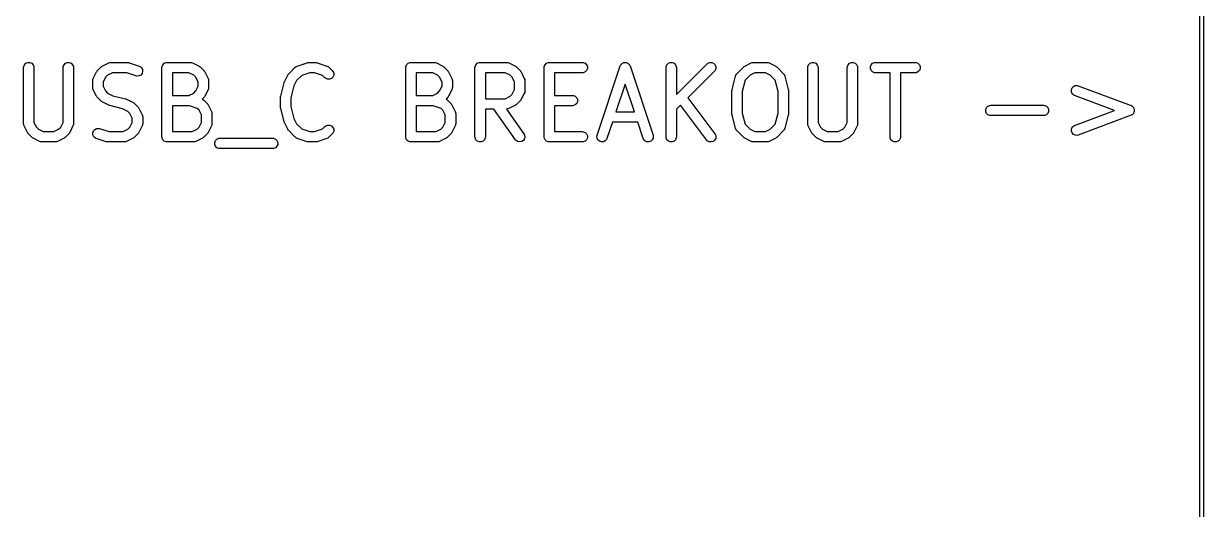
# Model space of a CAD drawing. Header units: millimetres. Extents: x 67 to 156, y -133 to -24.
# Drawn here: x 138.97 to 156.03, y -58.84 to -51.82 of the extents above; entities that cross this region are included whole.
import ezdxf

# ---------------------------------------------------------------- set-up
doc = ezdxf.new("R2010")
doc.units = ezdxf.units.MM
doc.layers.add('Edge.Cuts', color=254, linetype='CONTINUOUS', true_color=0xd0d2cd)
doc.layers.add('F.Fab', color=9, linetype='CONTINUOUS', true_color=0xafafaf)

msp = doc.modelspace()

# ---------------------------------------------------------------- linework, layer by layer
at = {"layer": 'Edge.Cuts', "linetype": 'CONTINUOUS'}
for p, q in [((155.975, -62.426911), (155.975, -29)), ((156.025, -29), (156.025, -62.426911))]:
    msp.add_line(p, q, dxfattribs=at)
at = {"layer": 'F.Fab', "linetype": 'CONTINUOUS'}
for p, q in [((138.972619, -52.454819), (138.97406, -52.440187)), ((138.972619, -53.264342), (138.972619, -52.454819)), ((138.97406, -52.440187), (138.985259, -52.413151)), ((138.985259, -52.413151), (139.005951, -52.392459)), ((139.005951, -52.392459), (139.032987, -52.38126)), ((139.032987, -52.38126), (139.062251, -52.38126)), ((139.062251, -52.38126), (139.089287, -52.392459)), ((139.089287, -52.392459), (139.109979, -52.413151)), ((139.109979, -52.413151), (139.121178, -52.440187)), ((139.121178, -52.440187), (139.122619, -52.454819)), ((139.122619, -52.454819), (139.122619, -53.246637)), ((139.544047, -52.454819), (139.545488, -52.440187)), ((139.544047, -53.246637), (139.544047, -52.454819)), ((139.545488, -52.440187), (139.556687, -52.413151)), ((139.556687, -52.413151), (139.577379, -52.392459)), ((139.577379, -52.392459), (139.604415, -52.38126)), ((139.604415, -52.38126), (139.633679, -52.38126)), ((139.633679, -52.38126), (139.660715, -52.392459)), ((139.660715, -52.392459), (139.681407, -52.413151)), ((139.681407, -52.413151), (139.692606, -52.440187)), ((139.692606, -52.440187), (139.694047, -52.454819)), ((139.694047, -52.454819), (139.694047, -53.264342)), ((139.980537, -52.611754), (140.028156, -52.516516)), ((140.028156, -52.516516), (140.03212, -52.510216)), ((140.03212, -52.510216), (140.032878, -52.508389)), ((140.032878, -52.508389), (140.034566, -52.506332)), ((140.034566, -52.506332), (140.035988, -52.504073)), ((140.035988, -52.504073), (140.037486, -52.502773)), ((140.037486, -52.502773), (140.042205, -52.497024)), ((140.042205, -52.497024), (140.089824, -52.449405)), ((140.089824, -52.449405), (140.095573, -52.444686)), ((140.095573, -52.444686), (140.096873, -52.443188)), ((140.096873, -52.443188), (140.099132, -52.441766)), ((140.099132, -52.441766), (140.101189, -52.440078)), ((140.101189, -52.440078), (140.103016, -52.43932)), ((140.103016, -52.43932), (140.109316, -52.435356)), ((140.109316, -52.435356), (140.204554, -52.387737)), ((140.204554, -52.387737), (140.218285, -52.382482)), ((140.218285, -52.382482), (140.220974, -52.38229)), ((140.220974, -52.38229), (140.223463, -52.38126)), ((140.223463, -52.38126), (140.238095, -52.379819)), ((140.238095, -52.379819), (140.47619, -52.379819)), ((140.47619, -52.379819), (140.483595, -52.380548)), ((140.483595, -52.380548), (140.48557, -52.380408)), ((140.48557, -52.380408), (140.488167, -52.380998)), ((140.488167, -52.380998), (140.490822, -52.38126)), ((140.490822, -52.38126), (140.492653, -52.382018)), ((140.492653, -52.382018), (140.499907, -52.383668)), ((140.499907, -52.383668), (140.642764, -52.431287)), ((140.642764, -52.431287), (140.656189, -52.437281)), ((140.656189, -52.437281), (140.678296, -52.456455)), ((140.678296, -52.456455), (140.691383, -52.482628)), ((140.693458, -52.511818), (140.684204, -52.53958)), ((140.691383, -52.482628), (140.693458, -52.511818)), ((140.972619, -52.454819), (140.97406, -52.440187)), ((140.972619, -53.454819), (140.972619, -52.454819)), ((140.97406, -52.440187), (140.985259, -52.413151)), ((140.985259, -52.413151), (141.005951, -52.392459)), ((141.005951, -52.392459), (141.032987, -52.38126)), ((141.032987, -52.38126), (141.047619, -52.379819)), ((141.047619, -52.379819), (141.380952, -52.379819)), ((141.380952, -52.379819), (141.395584, -52.38126)), ((141.395584, -52.38126), (141.398073, -52.382291)), ((141.398073, -52.382291), (141.400761, -52.382482)), ((141.400761, -52.382482), (141.414493, -52.387737)), ((141.414493, -52.387737), (141.509731, -52.435356)), ((141.509731, -52.435356), (141.51603, -52.43932)), ((141.51603, -52.43932), (141.517858, -52.440078)), ((141.517858, -52.440078), (141.519914, -52.441766)), ((141.519914, -52.441766), (141.522174, -52.443188)), ((141.522174, -52.443188), (141.523473, -52.444686)), ((141.523473, -52.444686), (141.529223, -52.449405)), ((141.529223, -52.449405), (141.576842, -52.497024)), ((141.576842, -52.497024), (141.58156, -52.502773)), ((141.58156, -52.502773), (141.583059, -52.504073)), ((141.583059, -52.504073), (141.58448, -52.506332)), ((141.58448, -52.506332), (141.586169, -52.508389)), ((141.586169, -52.508389), (141.586926, -52.510216)), ((141.586926, -52.510216), (141.590891, -52.516516)), ((141.590891, -52.516516), (141.63851, -52.611754)), ((142.80411, -52.544643), (142.899348, -52.449405)), ((142.899348, -52.449405), (142.910713, -52.440077)), ((142.910713, -52.440077), (142.913203, -52.439045)), ((142.913203, -52.439045), (142.915238, -52.437281)), ((142.915238, -52.437281), (142.928664, -52.431287)), ((142.928664, -52.431287), (143.07152, -52.383668)), ((143.07152, -52.383668), (143.078775, -52.382018)), ((143.078775, -52.382018), (143.080606, -52.38126)), ((143.080606, -52.38126), (143.083259, -52.380998)), ((143.083259, -52.380998), (143.085857, -52.380408)), ((143.085857, -52.380408), (143.087831, -52.380548)), ((143.087831, -52.380548), (143.095238, -52.379819)), ((143.095238, -52.379819), (143.190476, -52.379819)), ((143.190476, -52.379819), (143.197881, -52.380548)), ((143.197881, -52.380548), (143.199856, -52.380408)), ((143.199856, -52.380408), (143.202453, -52.380998)), ((143.202453, -52.380998), (143.205108, -52.38126)), ((143.205108, -52.38126), (143.206939, -52.382018)), ((143.206939, -52.382018), (143.214193, -52.383668)), ((143.214193, -52.383668), (143.35705, -52.431287)), ((143.35705, -52.431287), (143.370475, -52.437281)), ((143.370475, -52.437281), (143.37251, -52.439046)), ((143.37251, -52.439046), (143.375001, -52.440078)), ((143.375001, -52.440078), (143.386366, -52.449405)), ((143.386366, -52.449405), (143.433985, -52.497024)), ((143.433985, -52.497024), (143.443312, -52.508389)), ((143.443312, -52.508389), (143.454511, -52.535425)), ((144.496429, -52.454819), (144.49787, -52.440187)), ((144.496429, -53.454819), (144.496429, -52.454819)), ((144.49787, -52.440187), (144.509069, -52.413151)), ((144.509069, -52.413151), (144.529761, -52.392459)), ((144.529761, -52.392459), (144.556797, -52.38126)), ((144.556797, -52.38126), (144.571429, -52.379819)), ((144.571429, -52.379819), (144.904762, -52.379819)), ((144.904762, -52.379819), (144.919394, -52.38126)), ((144.919394, -52.38126), (144.921883, -52.382291)), ((144.921883, -52.382291), (144.924571, -52.382482)), ((144.924571, -52.382482), (144.938303, -52.387737)), ((144.938303, -52.387737), (145.033541, -52.435356)), ((145.033541, -52.435356), (145.03984, -52.43932)), ((145.03984, -52.43932), (145.041668, -52.440078)), ((145.041668, -52.440078), (145.043724, -52.441766)), ((145.043724, -52.441766), (145.045984, -52.443188)), ((145.045984, -52.443188), (145.047283, -52.444686)), ((145.047283, -52.444686), (145.053033, -52.449405)), ((145.053033, -52.449405), (145.100652, -52.497024)), ((145.100652, -52.497024), (145.10537, -52.502773)), ((145.10537, -52.502773), (145.106869, -52.504073)), ((145.106869, -52.504073), (145.10829, -52.506332)), ((145.10829, -52.506332), (145.109979, -52.508389)), ((145.109979, -52.508389), (145.110736, -52.510216)), ((145.110736, -52.510216), (145.114701, -52.516516)), ((145.114701, -52.516516), (145.16232, -52.611754)), ((145.496429, -52.454819), (145.49787, -52.440187)), ((145.496429, -53.454819), (145.496429, -52.454819)), ((145.49787, -52.440187), (145.509069, -52.413151)), ((145.509069, -52.413151), (145.529761, -52.392459)), ((145.529761, -52.392459), (145.556797, -52.38126)), ((145.556797, -52.38126), (145.571429, -52.379819)), ((145.571429, -52.379819), (145.952381, -52.379819)), ((145.952381, -52.379819), (145.967013, -52.38126)), ((145.967013, -52.38126), (145.969502, -52.382291)), ((145.969502, -52.382291), (145.97219, -52.382482)), ((145.97219, -52.382482), (145.985922, -52.387737)), ((145.985922, -52.387737), (146.08116, -52.435356)), ((146.08116, -52.435356), (146.087459, -52.43932)), ((146.087459, -52.43932), (146.089287, -52.440078)), ((146.089287, -52.440078), (146.091343, -52.441766)), ((146.091343, -52.441766), (146.093603, -52.443188)), ((146.093603, -52.443188), (146.094902, -52.444686)), ((146.094902, -52.444686), (146.100652, -52.449405)), ((146.100652, -52.449405), (146.148271, -52.497024)), ((146.148271, -52.497024), (146.152989, -52.502773)), ((146.152989, -52.502773), (146.154488, -52.504073)), ((146.154488, -52.504073), (146.155909, -52.506332)), ((146.155909, -52.506332), (146.157598, -52.508389)), ((146.157598, -52.508389), (146.158355, -52.510216)), ((146.158355, -52.510216), (146.16232, -52.516516)), ((146.16232, -52.516516), (146.209939, -52.611754)), ((146.496429, -52.454819), (146.49787, -52.440187)), ((146.496429, -53.454819), (146.496429, -52.454819)), ((146.49787, -52.440187), (146.509069, -52.413151)), ((146.509069, -52.413151), (146.529761, -52.392459)), ((146.529761, -52.392459), (146.556797, -52.38126)), ((146.556797, -52.38126), (146.571429, -52.379819)), ((146.571429, -52.379819), (147.047619, -52.379819)), ((147.047619, -52.379819), (147.062251, -52.38126)), ((147.062251, -52.38126), (147.089287, -52.392459)), ((147.089287, -52.517179), (147.062251, -52.528378)), ((147.089287, -52.392459), (147.109979, -52.413151)), ((147.109979, -52.496487), (147.089287, -52.517179)), ((147.109979, -52.413151), (147.121178, -52.440187)), ((147.121178, -52.469451), (147.109979, -52.496487)), ((147.121178, -52.440187), (147.121178, -52.469451)), ((147.262183, -53.431102), (147.595516, -52.431102)), ((147.595516, -52.431102), (147.60151, -52.417677)), ((147.60151, -52.417677), (147.60502, -52.413629)), ((147.60502, -52.413629), (147.607417, -52.408836)), ((147.607417, -52.408836), (147.614525, -52.40267)), ((147.614525, -52.40267), (147.620684, -52.39557)), ((147.620684, -52.39557), (147.625473, -52.393175)), ((147.625473, -52.393175), (147.629524, -52.389662)), ((147.629524, -52.389662), (147.638449, -52.386687)), ((147.638449, -52.386687), (147.646857, -52.382483)), ((147.646857, -52.382483), (147.652201, -52.382103)), ((147.652201, -52.382103), (147.657287, -52.380408)), ((147.657287, -52.380408), (147.666667, -52.381074)), ((147.666667, -52.381074), (147.676047, -52.380408)), ((147.676047, -52.380408), (147.681132, -52.382103)), ((147.681132, -52.382103), (147.686477, -52.382483)), ((147.686477, -52.382483), (147.694887, -52.386688)), ((147.694887, -52.386688), (147.703809, -52.389662)), ((147.703809, -52.389662), (147.707856, -52.393172)), ((147.707856, -52.393172), (147.71265, -52.395569)), ((147.71265, -52.395569), (147.718813, -52.402674)), ((147.718813, -52.402674), (147.725917, -52.408836)), ((147.725917, -52.408836), (147.728312, -52.413627)), ((147.728312, -52.413627), (147.731824, -52.417676)), ((147.731824, -52.417676), (147.737818, -52.431102)), ((147.737818, -52.431102), (148.071151, -53.431102)), ((148.258334, -52.454819), (148.259775, -52.440187)), ((148.258334, -53.454819), (148.258334, -52.454819)), ((148.259775, -52.440187), (148.270974, -52.413151)), ((148.270974, -52.413151), (148.291666, -52.392459)), ((148.291666, -52.392459), (148.318702, -52.38126)), ((148.318702, -52.38126), (148.347966, -52.38126)), ((148.347966, -52.38126), (148.375002, -52.392459)), ((148.375002, -52.392459), (148.395694, -52.413151)), ((148.395694, -52.413151), (148.406893, -52.440187)), ((148.406893, -52.440187), (148.408334, -52.454819)), ((148.408334, -52.845181), (148.851729, -52.401786)), ((148.408334, -52.454819), (148.408334, -52.845181)), ((148.957795, -52.507852), (148.575219, -52.890427)), ((148.851729, -52.401786), (148.863094, -52.392459)), ((148.863094, -52.392459), (148.89013, -52.38126)), ((148.89013, -52.38126), (148.919393, -52.38126)), ((148.919393, -52.38126), (148.94643, -52.392459)), ((148.94643, -52.392459), (148.967122, -52.413151)), ((148.967122, -52.496487), (148.957795, -52.507852)), ((148.967122, -52.413151), (148.978321, -52.440188)), ((148.978321, -52.469451), (148.967122, -52.496487)), ((148.978321, -52.440188), (148.978321, -52.469451)), ((149.280301, -52.544643), (149.375539, -52.449405)), ((149.375539, -52.449405), (149.381289, -52.444684)), ((149.381289, -52.444684), (149.382588, -52.443188)), ((149.382588, -52.443188), (149.384842, -52.441768)), ((149.384842, -52.441768), (149.386904, -52.440077)), ((149.386904, -52.440077), (149.388736, -52.439318)), ((149.388736, -52.439318), (149.395031, -52.435356)), ((149.395031, -52.435356), (149.490269, -52.387737)), ((149.490269, -52.387737), (149.504, -52.382482)), ((149.504, -52.382482), (149.506689, -52.38229)), ((149.506689, -52.38229), (149.509178, -52.38126)), ((149.509178, -52.38126), (149.52381, -52.379819)), ((149.52381, -52.379819), (149.714286, -52.379819)), ((149.714286, -52.379819), (149.728918, -52.38126)), ((149.728918, -52.38126), (149.731407, -52.382291)), ((149.731407, -52.382291), (149.734095, -52.382482)), ((149.734095, -52.382482), (149.747827, -52.387737)), ((149.747827, -52.387737), (149.843065, -52.435356)), ((149.843065, -52.435356), (149.849364, -52.43932)), ((149.849364, -52.43932), (149.851192, -52.440078)), ((149.851192, -52.440078), (149.853248, -52.441766)), ((149.853248, -52.441766), (149.855508, -52.443188)), ((149.855508, -52.443188), (149.856807, -52.444686)), ((149.856807, -52.444686), (149.862557, -52.449405)), ((149.862557, -52.449405), (149.957795, -52.544643)), ((150.305953, -52.454819), (150.307394, -52.440187)), ((150.305953, -53.264342), (150.305953, -52.454819)), ((150.307394, -52.440187), (150.318593, -52.413151)), ((150.318593, -52.413151), (150.339285, -52.392459)), ((150.339285, -52.392459), (150.366321, -52.38126)), ((150.366321, -52.38126), (150.395585, -52.38126)), ((150.395585, -52.38126), (150.422621, -52.392459)), ((150.422621, -52.392459), (150.443313, -52.413151)), ((150.443313, -52.413151), (150.454512, -52.440187)), ((150.454512, -52.440187), (150.455953, -52.454819)), ((150.455953, -52.454819), (150.455953, -53.246637)), ((150.877381, -52.454819), (150.878822, -52.440187)), ((150.877381, -53.246637), (150.877381, -52.454819)), ((150.878822, -52.440187), (150.890021, -52.413151)), ((150.890021, -52.413151), (150.910713, -52.392459)), ((150.910713, -52.392459), (150.937749, -52.38126)), ((150.937749, -52.38126), (150.967013, -52.38126)), ((150.967013, -52.38126), (150.994049, -52.392459)), ((150.994049, -52.392459), (151.014741, -52.413151)), ((151.014741, -52.413151), (151.02594, -52.440187)), ((151.02594, -52.440187), (151.027381, -52.454819)), ((151.027381, -52.454819), (151.027381, -53.264342)), ((151.212156, -52.440187), (151.223355, -52.413151)), ((151.212156, -52.469451), (151.212156, -52.440187)), ((151.223355, -52.496487), (151.212156, -52.469451)), ((151.223355, -52.413151), (151.244047, -52.392459)), ((151.244047, -52.517179), (151.223355, -52.496487)), ((151.244047, -52.392459), (151.271083, -52.38126)), ((151.271083, -52.528378), (151.244047, -52.517179)), ((151.271083, -52.38126), (151.285715, -52.379819)), ((151.285715, -52.379819), (151.857143, -52.379819)), ((151.857143, -52.379819), (151.871775, -52.38126)), ((151.871775, -52.38126), (151.898811, -52.392459)), ((151.898811, -52.517179), (151.871775, -52.528378)), ((151.898811, -52.392459), (151.919503, -52.413151)), ((151.919503, -52.496487), (151.898811, -52.517179)), ((151.919503, -52.413151), (151.930702, -52.440187)), ((151.930702, -52.469451), (151.919503, -52.496487)), ((151.930702, -52.440187), (151.930702, -52.469451)), ((139.972619, -52.645295), (139.97406, -52.630663)), ((139.972619, -52.740533), (139.972619, -52.645295)), ((139.97406, -52.630663), (139.975091, -52.628173)), ((139.975091, -52.628173), (139.975282, -52.625486)), ((139.975282, -52.625486), (139.980537, -52.611754)), ((140.156877, -52.594484), (140.122619, -52.663)), ((140.122619, -52.663), (140.122619, -52.722828)), ((140.187284, -52.564077), (140.156877, -52.594484)), ((140.2558, -52.529819), (140.187284, -52.564077)), ((140.46402, -52.529819), (140.2558, -52.529819)), ((140.595329, -52.573589), (140.46402, -52.529819)), ((140.609666, -52.576849), (140.595329, -52.573589)), ((140.638856, -52.574774), (140.609666, -52.576849)), ((140.66503, -52.561688), (140.638856, -52.574774)), ((140.684204, -52.53958), (140.66503, -52.561688)), ((141.363247, -52.529819), (141.122619, -52.529819)), ((141.122619, -52.529819), (141.122619, -52.856009)), ((141.431763, -52.564077), (141.363247, -52.529819)), ((141.46217, -52.594484), (141.431763, -52.564077)), ((141.496428, -52.663), (141.46217, -52.594484)), ((141.496428, -52.722828), (141.496428, -52.663)), ((141.63851, -52.611754), (141.643765, -52.625485)), ((141.643765, -52.625485), (141.643956, -52.628174)), ((141.643956, -52.628174), (141.644987, -52.630663)), ((141.644987, -52.630663), (141.646428, -52.645295)), ((141.646428, -52.645295), (141.646428, -52.740533)), ((142.689144, -52.8652), (142.736763, -52.674724)), ((142.736763, -52.674724), (142.737148, -52.673644)), ((142.737148, -52.673644), (142.737187, -52.673105)), ((142.737187, -52.673105), (142.739514, -52.667023)), ((142.739514, -52.667023), (142.74171, -52.660878)), ((142.74171, -52.660878), (142.742032, -52.660442)), ((142.742032, -52.660442), (142.742442, -52.659373)), ((142.742442, -52.659373), (142.790061, -52.564135)), ((142.790061, -52.564135), (142.794025, -52.557835)), ((142.794025, -52.557835), (142.794783, -52.556008)), ((142.794783, -52.556008), (142.796471, -52.553951)), ((142.796471, -52.553951), (142.797893, -52.551692)), ((142.797893, -52.551692), (142.799391, -52.550392)), ((142.799391, -52.550392), (142.80411, -52.544643)), ((142.918782, -52.642103), (142.880288, -52.71909)), ((142.992895, -52.56799), (142.918782, -52.642103)), ((143.107408, -52.529819), (142.992895, -52.56799)), ((143.178306, -52.529819), (143.107408, -52.529819)), ((143.292819, -52.56799), (143.178306, -52.529819)), ((143.327919, -52.60309), (143.292819, -52.56799)), ((143.339284, -52.612417), (143.327919, -52.60309)), ((143.36632, -52.623616), (143.339284, -52.612417)), ((143.395583, -52.623616), (143.36632, -52.623616)), ((143.422619, -52.612417), (143.395583, -52.623616)), ((143.443312, -52.591724), (143.422619, -52.612417)), ((143.454511, -52.564688), (143.443312, -52.591724)), ((143.454511, -52.535425), (143.454511, -52.564688)), ((144.887057, -52.529819), (144.646429, -52.529819)), ((144.646429, -52.529819), (144.646429, -52.856009)), ((144.955573, -52.564077), (144.887057, -52.529819)), ((144.98598, -52.594484), (144.955573, -52.564077)), ((145.020238, -52.663), (144.98598, -52.594484)), ((145.020238, -52.722828), (145.020238, -52.663)), ((145.16232, -52.611754), (145.167575, -52.625485)), ((145.167575, -52.625485), (145.167766, -52.628174)), ((145.167766, -52.628174), (145.168797, -52.630663)), ((145.168797, -52.630663), (145.170238, -52.645295)), ((145.170238, -52.645295), (145.170238, -52.740533)), ((145.934676, -52.529819), (145.646429, -52.529819)), ((145.646429, -52.529819), (145.646429, -52.903628)), ((146.003192, -52.564077), (145.934676, -52.529819)), ((146.033599, -52.594484), (146.003192, -52.564077)), ((146.067857, -52.663), (146.033599, -52.594484)), ((146.067857, -52.770447), (146.067857, -52.663)), ((146.209939, -52.611754), (146.215194, -52.625485)), ((146.215194, -52.625485), (146.215385, -52.628174)), ((146.215385, -52.628174), (146.216416, -52.630663)), ((146.216416, -52.630663), (146.217857, -52.645295)), ((146.217857, -52.645295), (146.217857, -52.788152)), ((147.047619, -52.529819), (146.646429, -52.529819)), ((146.646429, -52.529819), (146.646429, -52.856009)), ((147.062251, -52.528378), (147.047619, -52.529819)), ((149.212954, -52.769962), (149.260573, -52.579486)), ((149.260573, -52.579486), (149.26552, -52.56564)), ((149.26552, -52.56564), (149.26884, -52.561158)), ((149.26884, -52.561158), (149.270974, -52.556008)), ((149.270974, -52.556008), (149.280301, -52.544643)), ((149.401056, -52.636019), (149.360715, -52.797386)), ((149.472999, -52.564077), (149.401056, -52.636019)), ((149.541515, -52.529819), (149.472999, -52.564077)), ((149.696581, -52.529819), (149.541515, -52.529819)), ((149.765097, -52.564077), (149.696581, -52.529819)), ((149.837039, -52.636019), (149.765097, -52.564077)), ((149.877381, -52.797386), (149.837039, -52.636019)), ((149.957795, -52.544643), (149.967123, -52.556008)), ((149.967123, -52.556008), (149.969257, -52.561161)), ((149.969257, -52.561161), (149.972576, -52.56564)), ((149.972576, -52.56564), (149.977523, -52.579486)), ((149.977523, -52.579486), (150.025142, -52.769962)), ((151.285715, -52.529819), (151.271083, -52.528378)), ((151.496429, -52.529819), (151.285715, -52.529819)), ((151.496429, -53.454819), (151.496429, -52.529819)), ((151.857143, -52.529819), (151.646429, -52.529819)), ((151.646429, -52.529819), (151.646429, -53.454819)), ((151.871775, -52.528378), (151.857143, -52.529819)), ((139.97406, -52.755165), (139.972619, -52.740533)), ((139.975091, -52.757654), (139.97406, -52.755165)), ((139.975282, -52.760342), (139.975091, -52.757654)), ((139.980537, -52.774074), (139.975282, -52.760342)), ((140.028156, -52.869312), (139.980537, -52.774074)), ((140.122619, -52.722828), (140.156877, -52.791344)), ((140.156877, -52.791344), (140.187284, -52.821751)), ((140.187284, -52.821751), (140.264271, -52.860244)), ((140.264271, -52.860244), (140.446761, -52.905867)), ((141.122619, -52.856009), (141.363247, -52.856009)), ((141.363247, -52.856009), (141.431763, -52.821751)), ((141.431763, -52.821751), (141.46217, -52.791344)), ((141.46217, -52.791344), (141.496428, -52.722828)), ((141.63851, -52.774074), (141.590891, -52.869312)), ((141.643765, -52.760343), (141.63851, -52.774074)), ((141.643956, -52.757653), (141.643765, -52.760343)), ((141.644987, -52.755165), (141.643956, -52.757653)), ((141.646428, -52.740533), (141.644987, -52.755165)), ((142.880288, -52.71909), (142.836905, -52.892624)), ((144.646429, -52.856009), (144.887057, -52.856009)), ((144.887057, -52.856009), (144.955573, -52.821751)), ((144.955573, -52.821751), (144.98598, -52.791344)), ((144.98598, -52.791344), (145.020238, -52.722828)), ((145.16232, -52.774074), (145.114701, -52.869312)), ((145.167575, -52.760343), (145.16232, -52.774074)), ((145.167766, -52.757653), (145.167575, -52.760343)), ((145.168797, -52.755165), (145.167766, -52.757653)), ((145.170238, -52.740533), (145.168797, -52.755165)), ((146.003192, -52.86937), (146.033599, -52.838963)), ((146.033599, -52.838963), (146.067857, -52.770447)), ((146.209939, -52.821693), (146.16232, -52.916931)), ((146.215194, -52.807962), (146.209939, -52.821693)), ((146.215385, -52.805272), (146.215194, -52.807962)), ((146.216416, -52.802784), (146.215385, -52.805272)), ((146.217857, -52.788152), (146.216416, -52.802784)), ((146.646429, -52.856009), (146.904762, -52.856009)), ((146.904762, -52.856009), (146.919394, -52.85745)), ((146.919394, -52.85745), (146.94643, -52.868649)), ((147.666667, -52.691989), (147.532629, -53.094104)), ((147.800705, -53.094104), (147.666667, -52.691989)), ((149.210715, -52.788152), (149.210966, -52.785598)), ((149.210715, -53.121485), (149.210715, -52.788152)), ((149.210804, -52.784506), (149.211613, -52.779032)), ((149.210966, -52.785598), (149.210804, -52.784506)), ((149.211613, -52.779032), (149.212156, -52.77352)), ((149.212156, -52.77352), (149.212578, -52.772498)), ((149.212578, -52.772498), (149.212954, -52.769962)), ((149.360715, -52.797386), (149.360715, -53.112251)), ((149.877381, -53.112251), (149.877381, -52.797386)), ((150.025142, -52.769962), (150.025517, -52.772498)), ((150.025517, -52.772498), (150.02594, -52.77352)), ((150.02594, -52.77352), (150.026482, -52.779032)), ((150.026482, -52.779032), (150.027292, -52.784506)), ((150.027292, -52.784506), (150.027129, -52.785598)), ((150.027129, -52.785598), (150.027381, -52.788152)), ((150.027381, -52.788152), (150.027381, -53.121485)), ((154.116464, -52.776024), (154.126739, -52.748623)), ((154.117457, -52.805271), (154.116464, -52.776024)), ((154.129566, -52.831911), (154.117457, -52.805271)), ((154.126739, -52.748623), (154.146718, -52.727241)), ((154.150948, -52.85189), (154.129566, -52.831911)), ((154.146718, -52.727241), (154.173358, -52.715132)), ((154.164143, -52.858377), (154.150948, -52.85189)), ((154.738781, -53.073866), (154.164143, -52.858377)), ((154.173358, -52.715132), (154.202605, -52.714139)), ((154.202605, -52.714139), (154.216811, -52.717927)), ((154.216811, -52.717927), (154.978716, -53.003641)), ((140.03212, -52.875611), (140.028156, -52.869312)), ((140.032878, -52.877439), (140.03212, -52.875611)), ((140.034566, -52.879495), (140.032878, -52.877439)), ((140.035988, -52.881755), (140.034566, -52.879495)), ((140.037486, -52.883054), (140.035988, -52.881755)), ((140.042205, -52.888804), (140.037486, -52.883054)), ((140.089824, -52.936423), (140.042205, -52.888804)), ((140.095573, -52.941141), (140.089824, -52.936423)), ((140.096873, -52.94264), (140.095573, -52.941141)), ((140.099132, -52.944061), (140.096873, -52.94264)), ((140.101189, -52.94575), (140.099132, -52.944061)), ((140.103016, -52.946507), (140.101189, -52.94575)), ((140.109316, -52.950472), (140.103016, -52.946507)), ((140.204554, -52.998091), (140.109316, -52.950472)), ((140.205623, -52.9985), (140.204554, -52.998091)), ((140.206059, -52.998823), (140.205623, -52.9985)), ((140.212195, -53.001015), (140.206059, -52.998823)), ((140.218285, -53.003346), (140.212195, -53.001015)), ((140.218825, -53.003384), (140.218285, -53.003346)), ((140.219905, -53.00377), (140.218825, -53.003384)), ((140.402395, -53.049392), (140.219905, -53.00377)), ((140.446761, -52.905867), (140.44784, -52.906252)), ((140.44784, -52.906252), (140.44838, -52.906291)), ((140.44838, -52.906291), (140.454461, -52.908618)), ((140.454461, -52.908618), (140.460607, -52.910814)), ((140.460607, -52.910814), (140.461042, -52.911136)), ((140.461042, -52.911136), (140.462112, -52.911546)), ((140.462112, -52.911546), (140.55735, -52.959165)), ((140.55735, -52.959165), (140.563649, -52.963129)), ((140.563649, -52.963129), (140.565477, -52.963887)), ((140.565477, -52.963887), (140.567533, -52.965575)), ((140.567533, -52.965575), (140.569793, -52.966997)), ((140.569793, -52.966997), (140.571092, -52.968495)), ((140.571092, -52.968495), (140.576842, -52.973214)), ((140.576842, -52.973214), (140.624461, -53.020833)), ((140.624461, -53.020833), (140.629179, -53.026582)), ((140.629179, -53.026582), (140.630678, -53.027882)), ((140.630678, -53.027882), (140.632099, -53.030141)), ((140.632099, -53.030141), (140.633788, -53.032198)), ((140.633788, -53.032198), (140.634545, -53.034025)), ((141.368782, -53.006009), (141.122619, -53.006009)), ((141.122619, -53.006009), (141.122619, -53.379819)), ((141.483295, -53.04418), (141.368782, -53.006009)), ((141.576842, -52.888804), (141.554883, -52.910762)), ((141.554883, -52.910762), (141.560951, -52.913471)), ((141.560951, -52.913471), (141.562986, -52.915236)), ((141.562986, -52.915236), (141.565477, -52.916268)), ((141.565477, -52.916268), (141.576842, -52.925595)), ((141.58156, -52.883054), (141.576842, -52.888804)), ((141.576842, -52.925595), (141.624461, -52.973214)), ((141.583059, -52.881755), (141.58156, -52.883054)), ((141.58448, -52.879495), (141.583059, -52.881755)), ((141.586169, -52.877439), (141.58448, -52.879495)), ((141.586926, -52.875611), (141.586169, -52.877439)), ((141.590891, -52.869312), (141.586926, -52.875611)), ((141.624461, -52.973214), (141.629179, -52.978963)), ((141.629179, -52.978963), (141.630678, -52.980263)), ((141.630678, -52.980263), (141.632099, -52.982522)), ((141.632099, -52.982522), (141.633788, -52.984579)), ((141.633788, -52.984579), (141.634545, -52.986406)), ((141.634545, -52.986406), (141.63851, -52.992706)), ((141.63851, -52.992706), (141.686129, -53.087944)), ((142.686905, -52.88339), (142.687156, -52.880836)), ((142.686905, -53.026247), (142.686905, -52.88339)), ((142.687156, -53.0288), (142.686905, -53.026247)), ((142.686994, -52.879744), (142.687803, -52.87427)), ((142.687156, -52.880836), (142.686994, -52.879744)), ((142.686994, -53.029893), (142.687156, -53.0288)), ((142.687803, -53.035366), (142.686994, -53.029893)), ((142.687803, -52.87427), (142.688346, -52.868758)), ((142.688346, -52.868758), (142.688768, -52.867736)), ((142.688768, -52.867736), (142.689144, -52.8652)), ((142.836905, -52.892624), (142.836905, -53.017013)), ((142.836905, -53.017013), (142.880288, -53.190547)), ((144.892592, -53.006009), (144.646429, -53.006009)), ((144.646429, -53.006009), (144.646429, -53.379819)), ((145.007105, -53.04418), (144.892592, -53.006009)), ((145.100652, -52.888804), (145.078693, -52.910762)), ((145.078693, -52.910762), (145.084761, -52.913471)), ((145.084761, -52.913471), (145.086796, -52.915236)), ((145.086796, -52.915236), (145.089287, -52.916268)), ((145.089287, -52.916268), (145.100652, -52.925595)), ((145.10537, -52.883054), (145.100652, -52.888804)), ((145.100652, -52.925595), (145.148271, -52.973214)), ((145.106869, -52.881755), (145.10537, -52.883054)), ((145.10829, -52.879495), (145.106869, -52.881755)), ((145.109979, -52.877439), (145.10829, -52.879495)), ((145.110736, -52.875611), (145.109979, -52.877439)), ((145.114701, -52.869312), (145.110736, -52.875611)), ((145.148271, -52.973214), (145.152989, -52.978963)), ((145.152989, -52.978963), (145.154488, -52.980263)), ((145.154488, -52.980263), (145.155909, -52.982522)), ((145.155909, -52.982522), (145.157598, -52.984579)), ((145.157598, -52.984579), (145.158355, -52.986406)), ((145.158355, -52.986406), (145.16232, -52.992706)), ((145.16232, -52.992706), (145.209939, -53.087944)), ((145.646429, -52.903628), (145.934676, -52.903628)), ((145.934676, -52.903628), (146.003192, -52.86937)), ((146.08116, -52.998091), (145.985922, -53.04571)), ((146.087459, -52.994126), (146.08116, -52.998091)), ((146.089287, -52.993369), (146.087459, -52.994126)), ((146.091343, -52.99168), (146.089287, -52.993369)), ((146.093603, -52.990259), (146.091343, -52.99168)), ((146.094902, -52.98876), (146.093603, -52.990259)), ((146.100652, -52.984042), (146.094902, -52.98876)), ((146.148271, -52.936423), (146.100652, -52.984042)), ((146.152989, -52.930673), (146.148271, -52.936423)), ((146.154488, -52.929374), (146.152989, -52.930673)), ((146.155909, -52.927114), (146.154488, -52.929374)), ((146.157598, -52.925058), (146.155909, -52.927114)), ((146.158355, -52.92323), (146.157598, -52.925058)), ((146.16232, -52.916931), (146.158355, -52.92323)), ((146.904762, -53.006009), (146.646429, -53.006009)), ((146.646429, -53.006009), (146.646429, -53.379819)), ((146.919394, -53.004568), (146.904762, -53.006009)), ((146.94643, -52.993369), (146.919394, -53.004568)), ((146.94643, -52.868649), (146.967122, -52.889341)), ((146.967122, -52.972677), (146.94643, -52.993369)), ((146.967122, -52.889341), (146.978321, -52.916377)), ((146.978321, -52.945641), (146.967122, -52.972677)), ((146.978321, -52.916377), (146.978321, -52.945641)), ((148.468076, -52.99757), (148.408334, -53.057313)), ((148.844762, -53.499819), (148.468076, -52.99757)), ((148.575219, -52.890427), (148.964762, -53.409819)), ((152.878823, -53.059234), (152.890022, -53.032198)), ((152.890022, -53.032198), (152.910714, -53.011506)), ((152.910714, -53.011506), (152.93775, -53.000307)), ((152.93775, -53.000307), (152.952382, -52.998866)), ((152.952382, -52.998866), (153.714287, -52.998866)), ((153.714287, -52.998866), (153.728919, -53.000307)), ((153.728919, -53.000307), (153.755955, -53.011506)), ((153.755955, -53.011506), (153.776647, -53.032198)), ((153.776647, -53.032198), (153.787846, -53.059234)), ((154.978716, -53.003641), (154.991911, -53.010128)), ((154.991911, -53.010128), (154.993795, -53.011888)), ((154.993795, -53.011888), (154.996141, -53.012955)), ((154.996141, -53.012955), (155.004426, -53.021821)), ((155.004426, -53.021821), (155.013293, -53.030107)), ((155.013293, -53.030107), (155.014359, -53.032452)), ((155.014359, -53.032452), (155.01612, -53.034337)), ((140.479382, -53.087886), (140.402395, -53.049392)), ((140.509789, -53.118293), (140.479382, -53.087886)), ((140.544047, -53.186809), (140.509789, -53.118293)), ((140.544047, -53.246637), (140.544047, -53.186809)), ((140.634545, -53.034025), (140.63851, -53.040325)), ((140.63851, -53.040325), (140.686129, -53.135563)), ((140.686129, -53.135563), (140.691384, -53.149294)), ((140.691384, -53.149294), (140.691575, -53.151983)), ((140.691575, -53.151983), (140.692606, -53.154472)), ((140.692606, -53.154472), (140.694047, -53.169104)), ((140.694047, -53.169104), (140.694047, -53.264342)), ((141.509789, -53.070674), (141.483295, -53.04418)), ((141.544047, -53.13919), (141.509789, -53.070674)), ((141.544047, -53.246637), (141.544047, -53.13919)), ((141.686129, -53.087944), (141.691384, -53.101675)), ((141.691384, -53.101675), (141.691575, -53.104364)), ((141.691575, -53.104364), (141.692606, -53.106853)), ((141.692606, -53.106853), (141.694047, -53.121485)), ((141.694047, -53.121485), (141.694047, -53.264342)), ((142.688346, -53.040879), (142.687803, -53.035366)), ((142.688768, -53.0419), (142.688346, -53.040879)), ((142.689144, -53.044437), (142.688768, -53.0419)), ((142.736763, -53.234913), (142.689144, -53.044437)), ((142.880288, -53.190547), (142.918782, -53.267534)), ((145.033599, -53.070674), (145.007105, -53.04418)), ((145.067857, -53.13919), (145.033599, -53.070674)), ((145.067857, -53.246637), (145.067857, -53.13919)), ((145.209939, -53.087944), (145.215194, -53.101675)), ((145.215194, -53.101675), (145.215385, -53.104364)), ((145.215385, -53.104364), (145.216416, -53.106853)), ((145.216416, -53.106853), (145.217857, -53.121485)), ((145.217857, -53.121485), (145.217857, -53.264342)), ((145.770475, -53.053628), (145.646429, -53.053628)), ((145.646429, -53.053628), (145.646429, -53.454819)), ((146.081415, -53.497829), (145.770475, -53.053628)), ((145.967013, -53.052187), (145.953496, -53.053518)), ((145.953496, -53.053518), (146.2043, -53.41181)), ((145.969502, -53.051155), (145.967013, -53.052187)), ((145.97219, -53.050965), (145.969502, -53.051155)), ((145.985922, -53.04571), (145.97219, -53.050965)), ((147.532629, -53.094104), (147.800705, -53.094104)), ((148.408334, -53.057313), (148.408334, -53.454819)), ((149.210966, -53.124038), (149.210715, -53.121485)), ((149.210804, -53.125131), (149.210966, -53.124038)), ((149.211613, -53.130604), (149.210804, -53.125131)), ((149.212156, -53.136117), (149.211613, -53.130604)), ((149.212578, -53.137138), (149.212156, -53.136117)), ((149.212954, -53.139675), (149.212578, -53.137138)), ((149.260573, -53.330151), (149.212954, -53.139675)), ((149.360715, -53.112251), (149.401056, -53.273617)), ((149.837039, -53.273617), (149.877381, -53.112251)), ((150.025142, -53.139675), (149.977523, -53.330151)), ((150.025517, -53.137138), (150.025142, -53.139675)), ((150.02594, -53.136117), (150.025517, -53.137138)), ((150.026482, -53.130604), (150.02594, -53.136117)), ((150.027292, -53.125131), (150.026482, -53.130604)), ((150.027381, -53.121485), (150.027129, -53.124038)), ((150.027129, -53.124038), (150.027292, -53.125131)), ((152.878823, -53.088498), (152.878823, -53.059234)), ((152.890022, -53.115534), (152.878823, -53.088498)), ((152.910714, -53.136226), (152.890022, -53.115534)), ((152.93775, -53.147425), (152.910714, -53.136226)), ((152.952382, -53.148866), (152.93775, -53.147425)), ((153.714287, -53.148866), (152.952382, -53.148866)), ((153.728919, -53.147425), (153.714287, -53.148866)), ((153.755955, -53.136226), (153.728919, -53.147425)), ((153.776647, -53.115534), (153.755955, -53.136226)), ((153.787846, -53.088498), (153.776647, -53.115534)), ((153.787846, -53.059234), (153.787846, -53.088498)), ((154.164143, -53.289355), (154.738781, -53.073866)), ((154.978716, -53.144091), (154.216811, -53.429805)), ((154.991911, -53.137604), (154.978716, -53.144091)), ((154.993795, -53.135843), (154.991911, -53.137604)), ((154.996141, -53.134777), (154.993795, -53.135843)), ((155.004426, -53.12591), (154.996141, -53.134777)), ((155.013293, -53.117625), (155.004426, -53.12591)), ((155.014359, -53.115279), (155.013293, -53.117625)), ((155.01612, -53.113395), (155.014359, -53.115279)), ((155.01612, -53.034337), (155.020382, -53.045703)), ((155.020382, -53.102028), (155.01612, -53.113395)), ((155.020382, -53.045703), (155.025402, -53.056747)), ((155.025402, -53.090985), (155.020382, -53.102028)), ((155.025402, -53.056747), (155.025489, -53.059323)), ((155.025489, -53.088408), (155.025402, -53.090985)), ((155.025489, -53.059323), (155.026395, -53.061738)), ((155.026395, -53.085994), (155.025489, -53.088408)), ((155.026395, -53.061738), (155.025983, -53.073866)), ((155.025983, -53.073866), (155.026395, -53.085994)), ((138.97406, -53.278974), (138.972619, -53.264342)), ((138.975091, -53.281463), (138.97406, -53.278974)), ((138.975282, -53.284151), (138.975091, -53.281463)), ((138.980537, -53.297883), (138.975282, -53.284151)), ((139.028156, -53.393121), (138.980537, -53.297883)), ((139.122619, -53.246637), (139.156877, -53.315153)), ((139.156877, -53.315153), (139.187284, -53.345561)), ((139.187284, -53.345561), (139.2558, -53.379819)), ((139.410866, -53.379819), (139.479381, -53.345561)), ((139.479381, -53.345561), (139.509788, -53.315153)), ((139.509788, -53.315153), (139.544047, -53.246637)), ((139.686129, -53.297883), (139.63851, -53.393121)), ((139.691384, -53.284152), (139.686129, -53.297883)), ((139.691575, -53.281462), (139.691384, -53.284152)), ((139.692606, -53.278974), (139.691575, -53.281462)), ((139.694047, -53.264342), (139.692606, -53.278974)), ((139.973208, -53.39782), (139.982462, -53.370057)), ((139.982462, -53.370057), (140.001636, -53.34795)), ((140.001636, -53.34795), (140.027809, -53.334864)), ((140.027809, -53.334864), (140.056999, -53.332789)), ((140.056999, -53.332789), (140.071336, -53.336049)), ((140.071336, -53.336049), (140.202646, -53.379819)), ((140.410866, -53.379819), (140.479381, -53.345561)), ((140.479381, -53.345561), (140.509788, -53.315153)), ((140.509788, -53.315153), (140.544047, -53.246637)), ((140.686129, -53.297883), (140.63851, -53.393121)), ((140.691384, -53.284152), (140.686129, -53.297883)), ((140.691575, -53.281462), (140.691384, -53.284152)), ((140.692606, -53.278974), (140.691575, -53.281462)), ((140.694047, -53.264342), (140.692606, -53.278974)), ((141.410866, -53.379819), (141.479381, -53.345561)), ((141.479381, -53.345561), (141.509788, -53.315153)), ((141.509788, -53.315153), (141.544047, -53.246637)), ((141.686129, -53.297883), (141.63851, -53.393121)), ((141.691384, -53.284152), (141.686129, -53.297883)), ((141.691575, -53.281462), (141.691384, -53.284152)), ((141.692606, -53.278974), (141.691575, -53.281462)), ((141.694047, -53.264342), (141.692606, -53.278974)), ((142.737148, -53.235992), (142.736763, -53.234913)), ((142.737187, -53.236532), (142.737148, -53.235992)), ((142.739514, -53.242613), (142.737187, -53.236532)), ((142.74171, -53.248759), (142.739514, -53.242613)), ((142.742032, -53.249194), (142.74171, -53.248759)), ((142.742442, -53.250264), (142.742032, -53.249194)), ((142.790061, -53.345502), (142.742442, -53.250264)), ((142.794024, -53.351798), (142.790061, -53.345502)), ((142.794782, -53.353628), (142.794024, -53.351798)), ((142.796471, -53.355686), (142.794782, -53.353628)), ((142.797893, -53.357945), (142.796471, -53.355686)), ((142.799391, -53.359244), (142.797893, -53.357945)), ((142.80411, -53.364994), (142.799391, -53.359244)), ((142.899348, -53.460233), (142.80411, -53.364994)), ((142.918782, -53.267534), (142.992895, -53.341648)), ((142.992895, -53.341648), (143.107408, -53.379819)), ((143.178306, -53.379819), (143.292819, -53.341647)), ((143.292819, -53.341647), (143.327918, -53.306548)), ((143.327918, -53.306548), (143.339284, -53.29722)), ((143.339284, -53.29722), (143.36632, -53.286021)), ((143.36632, -53.286021), (143.395583, -53.286021)), ((143.395583, -53.286021), (143.422619, -53.297219)), ((143.422619, -53.297219), (143.443312, -53.317912)), ((143.443312, -53.317912), (143.454511, -53.344948)), ((143.454511, -53.344948), (143.454511, -53.374211)), ((144.934676, -53.379819), (145.003191, -53.345561)), ((145.003191, -53.345561), (145.033598, -53.315153)), ((145.033598, -53.315153), (145.067857, -53.246637)), ((145.209939, -53.297883), (145.16232, -53.393121)), ((145.215194, -53.284152), (145.209939, -53.297883)), ((145.215385, -53.281462), (145.215194, -53.284152)), ((145.216416, -53.278974), (145.215385, -53.281462)), ((145.217857, -53.264342), (145.216416, -53.278974)), ((147.482629, -53.244104), (147.404485, -53.478536)), ((147.850705, -53.244104), (147.482629, -53.244104)), ((147.928849, -53.478536), (147.850705, -53.244104)), ((149.26552, -53.343997), (149.260573, -53.330151)), ((149.268839, -53.348476), (149.26552, -53.343997)), ((149.270973, -53.353628), (149.268839, -53.348476)), ((149.280301, -53.364994), (149.270973, -53.353628)), ((149.375539, -53.460233), (149.280301, -53.364994)), ((149.401056, -53.273617), (149.472999, -53.345561)), ((149.472999, -53.345561), (149.541515, -53.379819)), ((149.696581, -53.379819), (149.765096, -53.345561)), ((149.765096, -53.345561), (149.837039, -53.273617)), ((149.957796, -53.364993), (149.862557, -53.460233)), ((149.967123, -53.353628), (149.957796, -53.364993)), ((149.969256, -53.348476), (149.967123, -53.353628)), ((149.972576, -53.343997), (149.969256, -53.348476)), ((149.977523, -53.330151), (149.972576, -53.343997)), ((150.307394, -53.278974), (150.305953, -53.264342)), ((150.308425, -53.281463), (150.307394, -53.278974)), ((150.308616, -53.284151), (150.308425, -53.281463)), ((150.313871, -53.297883), (150.308616, -53.284151)), ((150.36149, -53.393121), (150.313871, -53.297883)), ((150.455953, -53.246637), (150.490211, -53.315153)), ((150.490211, -53.315153), (150.520618, -53.345561)), ((150.520618, -53.345561), (150.589134, -53.379819)), ((150.7442, -53.379819), (150.812715, -53.345561)), ((150.812715, -53.345561), (150.843122, -53.315153)), ((150.843122, -53.315153), (150.877381, -53.246637)), ((151.019463, -53.297883), (150.971844, -53.393121)), ((151.024718, -53.284152), (151.019463, -53.297883)), ((151.024909, -53.281462), (151.024718, -53.284152)), ((151.02594, -53.278974), (151.024909, -53.281462)), ((151.027381, -53.264342), (151.02594, -53.278974)), ((154.116464, -53.371708), (154.117457, -53.342461)), ((154.126739, -53.399109), (154.116464, -53.371708)), ((154.117457, -53.342461), (154.129566, -53.315821)), ((154.129566, -53.315821), (154.150948, -53.295842)), ((154.150948, -53.295842), (154.164143, -53.289355)), ((139.032119, -53.399417), (139.028156, -53.393121)), ((139.032877, -53.401247), (139.032119, -53.399417)), ((139.034566, -53.403305), (139.032877, -53.401247)), ((139.035988, -53.405564), (139.034566, -53.403305)), ((139.037486, -53.406863), (139.035988, -53.405564)), ((139.042204, -53.412612), (139.037486, -53.406863)), ((139.089823, -53.460232), (139.042204, -53.412612)), ((139.095572, -53.46495), (139.089823, -53.460232)), ((139.096873, -53.46645), (139.095572, -53.46495)), ((139.099132, -53.467872), (139.096873, -53.46645)), ((139.101189, -53.46956), (139.099132, -53.467872)), ((139.103016, -53.470317), (139.101189, -53.46956)), ((139.109316, -53.474282), (139.103016, -53.470317)), ((139.204554, -53.521901), (139.109316, -53.474282)), ((139.218285, -53.527156), (139.204554, -53.521901)), ((139.220974, -53.527347), (139.218285, -53.527156)), ((139.223463, -53.528378), (139.220974, -53.527347)), ((139.238095, -53.529819), (139.223463, -53.528378)), ((139.428571, -53.529819), (139.238095, -53.529819)), ((139.2558, -53.379819), (139.410866, -53.379819)), ((139.443203, -53.528378), (139.428571, -53.529819)), ((139.445692, -53.527346), (139.443203, -53.528378)), ((139.44838, -53.527156), (139.445692, -53.527346)), ((139.462112, -53.521901), (139.44838, -53.527156)), ((139.55735, -53.474282), (139.462112, -53.521901)), ((139.563649, -53.470317), (139.55735, -53.474282)), ((139.565477, -53.46956), (139.563649, -53.470317)), ((139.567533, -53.467872), (139.565477, -53.46956)), ((139.569793, -53.46645), (139.567533, -53.467872)), ((139.571093, -53.46495), (139.569793, -53.46645)), ((139.576843, -53.460232), (139.571093, -53.46495)), ((139.624461, -53.412613), (139.576843, -53.460232)), ((139.629179, -53.406863), (139.624461, -53.412613)), ((139.630678, -53.405564), (139.629179, -53.406863)), ((139.632099, -53.403305), (139.630678, -53.405564)), ((139.633789, -53.401247), (139.632099, -53.403305)), ((139.634546, -53.399417), (139.633789, -53.401247)), ((139.63851, -53.393121), (139.634546, -53.399417)), ((139.975283, -53.42701), (139.973208, -53.39782)), ((139.988369, -53.453183), (139.975283, -53.42701)), ((140.010476, -53.472357), (139.988369, -53.453183)), ((140.023902, -53.478351), (140.010476, -53.472357)), ((140.166758, -53.52597), (140.023902, -53.478351)), ((140.174013, -53.527619), (140.166758, -53.52597)), ((140.175844, -53.528378), (140.174013, -53.527619)), ((140.178497, -53.528639), (140.175844, -53.528378)), ((140.181095, -53.52923), (140.178497, -53.528639)), ((140.183069, -53.529089), (140.181095, -53.52923)), ((140.190476, -53.529819), (140.183069, -53.529089)), ((140.428571, -53.529819), (140.190476, -53.529819)), ((140.202646, -53.379819), (140.410866, -53.379819)), ((140.443203, -53.528378), (140.428571, -53.529819)), ((140.445692, -53.527346), (140.443203, -53.528378)), ((140.44838, -53.527156), (140.445692, -53.527346)), ((140.462112, -53.521901), (140.44838, -53.527156)), ((140.55735, -53.474282), (140.462112, -53.521901)), ((140.563649, -53.470317), (140.55735, -53.474282)), ((140.565477, -53.46956), (140.563649, -53.470317)), ((140.567533, -53.467872), (140.565477, -53.46956)), ((140.569793, -53.46645), (140.567533, -53.467872)), ((140.571093, -53.46495), (140.569793, -53.46645)), ((140.576843, -53.460232), (140.571093, -53.46495)), ((140.624461, -53.412613), (140.576843, -53.460232)), ((140.629179, -53.406863), (140.624461, -53.412613)), ((140.630678, -53.405564), (140.629179, -53.406863)), ((140.632099, -53.403305), (140.630678, -53.405564)), ((140.633789, -53.401247), (140.632099, -53.403305)), ((140.634546, -53.399417), (140.633789, -53.401247)), ((140.63851, -53.393121), (140.634546, -53.399417)), ((140.97406, -53.469451), (140.972619, -53.454819)), ((140.985259, -53.496487), (140.97406, -53.469451)), ((141.005951, -53.517179), (140.985259, -53.496487)), ((141.032987, -53.528378), (141.005951, -53.517179)), ((141.047619, -53.529819), (141.032987, -53.528378)), ((141.428571, -53.529819), (141.047619, -53.529819)), ((141.122619, -53.379819), (141.410866, -53.379819)), ((141.443203, -53.528378), (141.428571, -53.529819)), ((141.445692, -53.527346), (141.443203, -53.528378)), ((141.44838, -53.527156), (141.445692, -53.527346)), ((141.462112, -53.521901), (141.44838, -53.527156)), ((141.55735, -53.474282), (141.462112, -53.521901)), ((141.563649, -53.470317), (141.55735, -53.474282)), ((141.565477, -53.46956), (141.563649, -53.470317)), ((141.567533, -53.467872), (141.565477, -53.46956)), ((141.569793, -53.46645), (141.567533, -53.467872)), ((141.571093, -53.46495), (141.569793, -53.46645)), ((141.576843, -53.460232), (141.571093, -53.46495)), ((141.624461, -53.412613), (141.576843, -53.460232)), ((141.629179, -53.406863), (141.624461, -53.412613)), ((141.630678, -53.405564), (141.629179, -53.406863)), ((141.632099, -53.403305), (141.630678, -53.405564)), ((141.633789, -53.401247), (141.632099, -53.403305)), ((141.634546, -53.399417), (141.633789, -53.401247)), ((141.63851, -53.393121), (141.634546, -53.399417)), ((141.735965, -53.535425), (141.747164, -53.508389)), ((141.735965, -53.564689), (141.735965, -53.535425)), ((141.747164, -53.508389), (141.767856, -53.487697)), ((141.767856, -53.487697), (141.794892, -53.476498)), ((141.794892, -53.476498), (141.809524, -53.475057)), ((141.809524, -53.475057), (142.571428, -53.475057)), ((142.571428, -53.475057), (142.58606, -53.476498)), ((142.58606, -53.476498), (142.613096, -53.487697)), ((142.613096, -53.487697), (142.633788, -53.508389)), ((142.633788, -53.508389), (142.644987, -53.535425)), ((142.644987, -53.535425), (142.644987, -53.564689)), ((142.910713, -53.469561), (142.899348, -53.460233)), ((142.913203, -53.470592), (142.910713, -53.469561)), ((142.915238, -53.472357), (142.913203, -53.470592)), ((142.928664, -53.478351), (142.915238, -53.472357)), ((143.07152, -53.52597), (142.928664, -53.478351)), ((143.078775, -53.527619), (143.07152, -53.52597)), ((143.080606, -53.528378), (143.078775, -53.527619)), ((143.083259, -53.528639), (143.080606, -53.528378)), ((143.085857, -53.52923), (143.083259, -53.528639)), ((143.087831, -53.529089), (143.085857, -53.52923)), ((143.095238, -53.529819), (143.087831, -53.529089)), ((143.190476, -53.529819), (143.095238, -53.529819)), ((143.107408, -53.379819), (143.178306, -53.379819)), ((143.197881, -53.529089), (143.190476, -53.529819)), ((143.199856, -53.52923), (143.197881, -53.529089)), ((143.202453, -53.528639), (143.199856, -53.52923)), ((143.205108, -53.528378), (143.202453, -53.528639)), ((143.206939, -53.527619), (143.205108, -53.528378)), ((143.214193, -53.52597), (143.206939, -53.527619)), ((143.35705, -53.478351), (143.214193, -53.52597)), ((143.370475, -53.472357), (143.35705, -53.478351)), ((143.37251, -53.470591), (143.370475, -53.472357)), ((143.375001, -53.46956), (143.37251, -53.470591)), ((143.386367, -53.460232), (143.375001, -53.46956)), ((143.433985, -53.412613), (143.386367, -53.460232)), ((143.443313, -53.401247), (143.433985, -53.412613)), ((143.454511, -53.374211), (143.443313, -53.401247)), ((144.49787, -53.469451), (144.496429, -53.454819)), ((144.509069, -53.496487), (144.49787, -53.469451)), ((144.529761, -53.517179), (144.509069, -53.496487)), ((144.556797, -53.528378), (144.529761, -53.517179)), ((144.571429, -53.529819), (144.556797, -53.528378)), ((144.952381, -53.529819), (144.571429, -53.529819)), ((144.646429, -53.379819), (144.934676, -53.379819)), ((144.967013, -53.528378), (144.952381, -53.529819)), ((144.969502, -53.527346), (144.967013, -53.528378)), ((144.97219, -53.527156), (144.969502, -53.527346)), ((144.985922, -53.521901), (144.97219, -53.527156)), ((145.08116, -53.474282), (144.985922, -53.521901)), ((145.087459, -53.470317), (145.08116, -53.474282)), ((145.089287, -53.46956), (145.087459, -53.470317)), ((145.091343, -53.467872), (145.089287, -53.46956)), ((145.093603, -53.46645), (145.091343, -53.467872)), ((145.094903, -53.46495), (145.093603, -53.46645)), ((145.100653, -53.460232), (145.094903, -53.46495)), ((145.148271, -53.412613), (145.100653, -53.460232)), ((145.152989, -53.406863), (145.148271, -53.412613)), ((145.154488, -53.405564), (145.152989, -53.406863)), ((145.155909, -53.403305), (145.154488, -53.405564)), ((145.157599, -53.401247), (145.155909, -53.403305)), ((145.158356, -53.399417), (145.157599, -53.401247)), ((145.16232, -53.393121), (145.158356, -53.399417)), ((145.49787, -53.469451), (145.496429, -53.454819)), ((145.509069, -53.496487), (145.49787, -53.469451)), ((145.529761, -53.517179), (145.509069, -53.496487)), ((145.556797, -53.528378), (145.529761, -53.517179)), ((145.586061, -53.528378), (145.556797, -53.528378)), ((145.613097, -53.517179), (145.586061, -53.528378)), ((145.633789, -53.496487), (145.613097, -53.517179)), ((145.644988, -53.469451), (145.633789, -53.496487)), ((145.646429, -53.454819), (145.644988, -53.469451)), ((146.090986, -53.508989), (146.081415, -53.497829)), ((146.115665, -53.524716), (146.090986, -53.508989)), ((146.144482, -53.529802), (146.115665, -53.524716)), ((146.173053, -53.523472), (146.144482, -53.529802)), ((146.197027, -53.50669), (146.173053, -53.523472)), ((146.212754, -53.482012), (146.197027, -53.50669)), ((146.2043, -53.41181), (146.21151, -53.424623)), ((146.21151, -53.424623), (146.217839, -53.453194)), ((146.217839, -53.453194), (146.212754, -53.482012)), ((146.49787, -53.469451), (146.496429, -53.454819)), ((146.509069, -53.496487), (146.49787, -53.469451)), ((146.529761, -53.517179), (146.509069, -53.496487)), ((146.556797, -53.528378), (146.529761, -53.517179)), ((146.571429, -53.529819), (146.556797, -53.528378)), ((147.047619, -53.529819), (146.571429, -53.529819)), ((146.646429, -53.379819), (147.047619, -53.379819)), ((147.047619, -53.379819), (147.062251, -53.38126)), ((147.062251, -53.528378), (147.047619, -53.529819)), ((147.062251, -53.38126), (147.089287, -53.392459)), ((147.089287, -53.517179), (147.062251, -53.528378)), ((147.089287, -53.392459), (147.109979, -53.413151)), ((147.109979, -53.496487), (147.089287, -53.517179)), ((147.109979, -53.413151), (147.121178, -53.440187)), ((147.121178, -53.469451), (147.109979, -53.496487)), ((147.121178, -53.440187), (147.121178, -53.469451)), ((147.258923, -53.445439), (147.262183, -53.431102)), ((147.260998, -53.474629), (147.258923, -53.445439)), ((147.274084, -53.500802), (147.260998, -53.474629)), ((147.296191, -53.519976), (147.274084, -53.500802)), ((147.323954, -53.52923), (147.296191, -53.519976)), ((147.353144, -53.527155), (147.323954, -53.52923)), ((147.379317, -53.514069), (147.353144, -53.527155)), ((147.398491, -53.491962), (147.379317, -53.514069)), ((147.404485, -53.478536), (147.398491, -53.491962)), ((147.934843, -53.491961), (147.928849, -53.478536)), ((147.954017, -53.514068), (147.934843, -53.491961)), ((147.98019, -53.527155), (147.954017, -53.514068)), ((148.00938, -53.52923), (147.98019, -53.527155)), ((148.037142, -53.519976), (148.00938, -53.52923)), ((148.05925, -53.500802), (148.037142, -53.519976)), ((148.072336, -53.474628), (148.05925, -53.500802)), ((148.071151, -53.431102), (148.074411, -53.445438)), ((148.074411, -53.445438), (148.072336, -53.474628)), ((148.259775, -53.469451), (148.258334, -53.454819)), ((148.270974, -53.496487), (148.259775, -53.469451)), ((148.291666, -53.517179), (148.270974, -53.496487)), ((148.318702, -53.528378), (148.291666, -53.517179)), ((148.347966, -53.528378), (148.318702, -53.528378)), ((148.375002, -53.517179), (148.347966, -53.528378)), ((148.395694, -53.496487), (148.375002, -53.517179)), ((148.406893, -53.469451), (148.395694, -53.496487)), ((148.408334, -53.454819), (148.406893, -53.469451)), ((148.854694, -53.51066), (148.844762, -53.499819)), ((148.879875, -53.52557), (148.854694, -53.51066)), ((148.908844, -53.529708), (148.879875, -53.52557)), ((148.937192, -53.522446), (148.908844, -53.529708)), ((148.960603, -53.504887), (148.937192, -53.522446)), ((148.975512, -53.479706), (148.960603, -53.504887)), ((148.964762, -53.409819), (148.972389, -53.422389)), ((148.972389, -53.422389), (148.979651, -53.450738)), ((148.979651, -53.450738), (148.975512, -53.479706)), ((149.381289, -53.464953), (149.375539, -53.460233)), ((149.382588, -53.46645), (149.381289, -53.464953)), ((149.384842, -53.467869), (149.382588, -53.46645)), ((149.386904, -53.469561), (149.384842, -53.467869)), ((149.388736, -53.470319), (149.386904, -53.469561)), ((149.395031, -53.474282), (149.388736, -53.470319)), ((149.490269, -53.521901), (149.395031, -53.474282)), ((149.504, -53.527156), (149.490269, -53.521901)), ((149.506689, -53.527347), (149.504, -53.527156)), ((149.509178, -53.528378), (149.506689, -53.527347)), ((149.52381, -53.529819), (149.509178, -53.528378)), ((149.714286, -53.529819), (149.52381, -53.529819)), ((149.541515, -53.379819), (149.696581, -53.379819)), ((149.728918, -53.528378), (149.714286, -53.529819)), ((149.731407, -53.527346), (149.728918, -53.528378)), ((149.734095, -53.527156), (149.731407, -53.527346)), ((149.747827, -53.521901), (149.734095, -53.527156)), ((149.843065, -53.474282), (149.747827, -53.521901)), ((149.849364, -53.470317), (149.843065, -53.474282)), ((149.851192, -53.46956), (149.849364, -53.470317)), ((149.853248, -53.467871), (149.851192, -53.46956)), ((149.855508, -53.46645), (149.853248, -53.467871)), ((149.856807, -53.464951), (149.855508, -53.46645)), ((149.862557, -53.460233), (149.856807, -53.464951)), ((150.365453, -53.399417), (150.36149, -53.393121)), ((150.366211, -53.401247), (150.365453, -53.399417)), ((150.3679, -53.403305), (150.366211, -53.401247)), ((150.369322, -53.405564), (150.3679, -53.403305)), ((150.37082, -53.406863), (150.369322, -53.405564)), ((150.375538, -53.412612), (150.37082, -53.406863)), ((150.423157, -53.460232), (150.375538, -53.412612)), ((150.428906, -53.46495), (150.423157, -53.460232)), ((150.430207, -53.46645), (150.428906, -53.46495)), ((150.432466, -53.467872), (150.430207, -53.46645)), ((150.434523, -53.46956), (150.432466, -53.467872)), ((150.43635, -53.470317), (150.434523, -53.46956)), ((150.44265, -53.474282), (150.43635, -53.470317)), ((150.537888, -53.521901), (150.44265, -53.474282)), ((150.551619, -53.527156), (150.537888, -53.521901)), ((150.554308, -53.527347), (150.551619, -53.527156)), ((150.556797, -53.528378), (150.554308, -53.527347)), ((150.571429, -53.529819), (150.556797, -53.528378)), ((150.761905, -53.529819), (150.571429, -53.529819)), ((150.589134, -53.379819), (150.7442, -53.379819)), ((150.776537, -53.528378), (150.761905, -53.529819)), ((150.779026, -53.527346), (150.776537, -53.528378)), ((150.781714, -53.527156), (150.779026, -53.527346)), ((150.795446, -53.521901), (150.781714, -53.527156)), ((150.890684, -53.474282), (150.795446, -53.521901)), ((150.896983, -53.470317), (150.890684, -53.474282)), ((150.898811, -53.46956), (150.896983, -53.470317)), ((150.900867, -53.467872), (150.898811, -53.46956)), ((150.903127, -53.46645), (150.900867, -53.467872)), ((150.904427, -53.46495), (150.903127, -53.46645)), ((150.910177, -53.460232), (150.904427, -53.46495)), ((150.957795, -53.412613), (150.910177, -53.460232)), ((150.962513, -53.406863), (150.957795, -53.412613)), ((150.964012, -53.405564), (150.962513, -53.406863)), ((150.965433, -53.403305), (150.964012, -53.405564)), ((150.967123, -53.401247), (150.965433, -53.403305)), ((150.96788, -53.399417), (150.967123, -53.401247)), ((150.971844, -53.393121), (150.96788, -53.399417)), ((151.49787, -53.469451), (151.496429, -53.454819)), ((151.509069, -53.496487), (151.49787, -53.469451)), ((151.529761, -53.517179), (151.509069, -53.496487)), ((151.556797, -53.528378), (151.529761, -53.517179)), ((151.586061, -53.528378), (151.556797, -53.528378)), ((151.613097, -53.517179), (151.586061, -53.528378)), ((151.633789, -53.496487), (151.613097, -53.517179)), ((151.644988, -53.469451), (151.633789, -53.496487)), ((151.646429, -53.454819), (151.644988, -53.469451)), ((154.146718, -53.420491), (154.126739, -53.399109)), ((154.173358, -53.4326), (154.146718, -53.420491)), ((154.202605, -53.433593), (154.173358, -53.4326)), ((154.216811, -53.429805), (154.202605, -53.433593)), ((141.747164, -53.591725), (141.735965, -53.564689)), ((141.767856, -53.612417), (141.747164, -53.591725)), ((141.794892, -53.623616), (141.767856, -53.612417)), ((141.809524, -53.625057), (141.794892, -53.623616)), ((142.571428, -53.625057), (141.809524, -53.625057)), ((142.58606, -53.623616), (142.571428, -53.625057)), ((142.613096, -53.612417), (142.58606, -53.623616)), ((142.633788, -53.591725), (142.613096, -53.612417)), ((142.644987, -53.564689), (142.633788, -53.591725))]:
    msp.add_line(p, q, dxfattribs=at)

doc.saveas('drawing.dxf')
